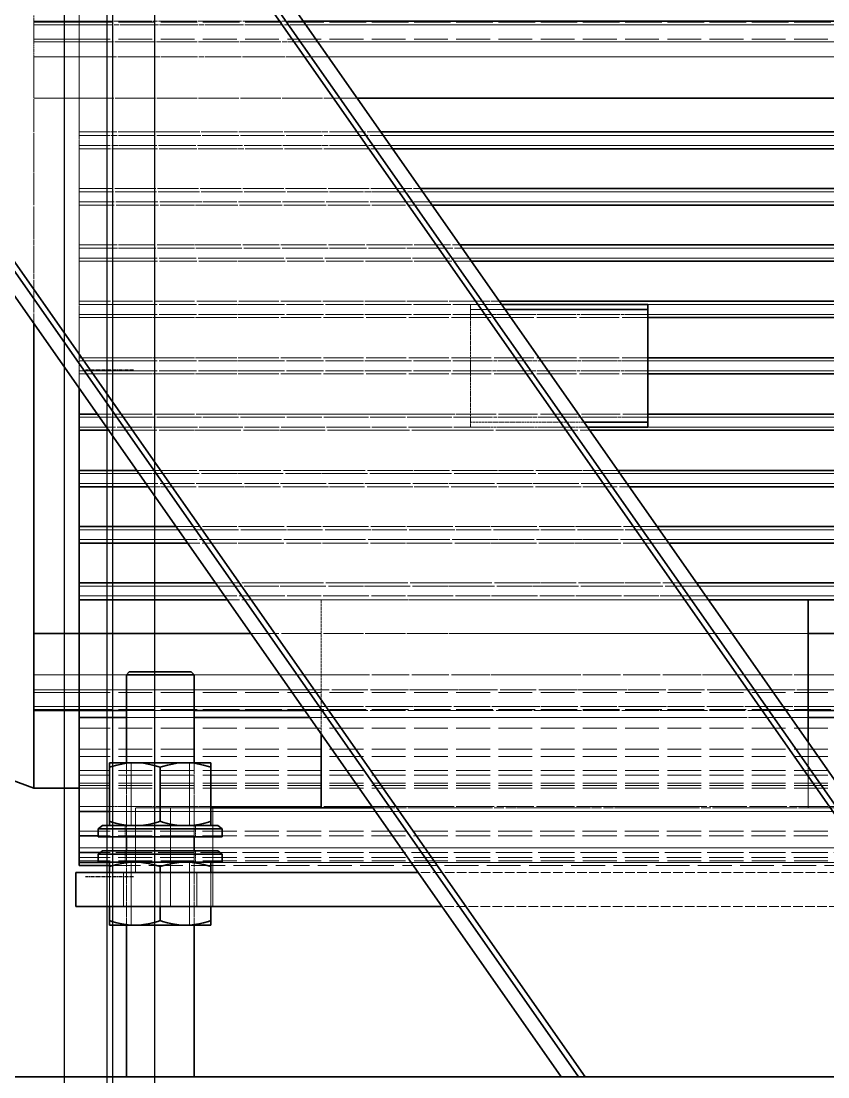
# Model space of a CAD drawing. Header units: millimetres. Extents: x 2913 to 35025, y 2470 to 25178.
# Drawn here: x 15472.2 to 15758.8, y 11045.9 to 11420.8 of the extents above; entities that cross this region are included whole.
import ezdxf

# ---------------------------------------------------------------- set-up
doc = ezdxf.new("R2010")
doc.units = ezdxf.units.MM
doc.linetypes.add('CENTER', pattern=[2, 1.25, -0.25, 0.25, -0.25])
doc.linetypes.add('DASHED', pattern=[15, 12, -3])
doc.layers.add('center', color=1, linetype='CENTER')

# ---------------------------------------------------------------- blocks, each defined once
blk = doc.blocks.new('A$C637D7238')
at = {"color": 7, "lineweight": 35}
for p, q in [((1435.36, 260), (985, 903.19)), ((1429.26, 260), (985, 894.47)), ((1426.91, 260), (985, 891.12)), ((1272.9, 260), (985, 671.17)), ((1270.56, 260), (985, 667.82)), ((1264.45, 260), (985, 659.1)), ((985, 260), (1565, 260))]:
    blk.add_line(p, q, dxfattribs=at)
at = {"color": 7, "linetype": 'DASHED', "lineweight": 13}
for p, q in [((1429.26, 260), (985, 894.47)), ((1426.91, 260), (985, 891.12)), ((1272.9, 260), (985, 671.17)), ((1270.56, 260), (985, 667.82)), ((1434.15, 634.96), (1093.15, 634.96)), ((1434.15, 634.58), (1093.15, 634.58)), ((1093.15, 634.58), (1434.15, 634.58)), ((1093.15, 633.59), (1434.15, 633.59)), ((1434.15, 628.54), (1093.15, 628.54)), ((1434.15, 628.54), (1093.15, 628.54)), ((1434.15, 627.6), (1093.15, 627.6)), ((1093.15, 622.24), (1434.15, 622.24)), ((1434.15, 607.65), (1093.15, 607.65)), ((1434.15, 595.68), (1093.15, 595.68)), ((1434.15, 594.29), (1093.15, 594.29)), ((1434.15, 590.8), (1093.15, 590.8)), ((1434.15, 589.58), (1093.15, 589.58)), ((1434.15, 575.56), (1093.15, 575.56)), ((1434.15, 574.29), (1093.15, 574.29)), ((1434.15, 570.8), (1093.15, 570.8)), ((1434.15, 569.64), (1093.15, 569.64)), ((1434.15, 555.49), (1093.15, 555.49)), ((1434.15, 554.29), (1093.15, 554.29)), ((1434.15, 550.8), (1093.15, 550.8)), ((1434.15, 549.67), (1093.15, 549.67)), ((1434.15, 535.45), (1093.15, 535.45)), ((1434.15, 534.29), (1093.15, 534.29)), ((1434.15, 530.8), (1093.15, 530.8)), ((1434.15, 529.67), (1093.15, 529.67)), ((1434.15, 515.42), (1093.15, 515.42)), ((1434.15, 514.29), (1093.15, 514.29)), ((1434.15, 510.8), (1093.15, 510.8)), ((1434.15, 509.67), (1093.15, 509.67)), ((1434.15, 495.41), (1093.15, 495.41)), ((1434.15, 494.29), (1093.15, 494.29)), ((1434.15, 490.8), (1093.15, 490.8)), ((1434.15, 489.64), (1093.15, 489.64)), ((1434.15, 475.42), (1093.15, 475.42)), ((1434.15, 474.29), (1093.15, 474.29)), ((1434.15, 470.8), (1093.15, 470.8)), ((1434.15, 469.59), (1093.15, 469.59)), ((1434.15, 455.45), (1093.15, 455.45)), ((1434.15, 454.29), (1093.15, 454.29)), ((1434.15, 450.8), (1093.15, 450.8)), ((1434.15, 449.52), (1093.15, 449.52)), ((1434.15, 435.51), (1093.15, 435.51)), ((1434.15, 434.29), (1093.15, 434.29)), ((1434.15, 430.8), (1093.15, 430.8)), ((1434.15, 429.41), (1093.15, 429.41)), ((1434.15, 417.44), (1093.15, 417.44)), ((1434.15, 402.85), (1093.15, 402.85)), ((1093.15, 397.49), (1434.15, 397.49)), ((1434.15, 396.55), (1093.15, 396.55)), ((1434.15, 396.55), (1093.15, 396.55)), ((1434.15, 391.5), (1093.15, 391.5)), ((1093.15, 390.5), (1434.15, 390.5)), ((1434.15, 390.5), (1093.15, 390.5)), ((1434.15, 390.12), (1093.15, 390.12)), ((1434.15, 387.69), (1093.15, 387.69)), ((1434.15, 383.84), (1093.15, 383.84)), ((1434.15, 383.84), (1093.15, 383.84)), ((1434.15, 376.42), (1093.15, 376.42)), ((1434.15, 376.42), (1093.15, 376.42)), ((1434.15, 373.83), (1093.15, 373.83)), ((1434.15, 373.83), (1093.15, 373.83)), ((1434.15, 368.82), (1093.15, 368.82)), ((1434.15, 368.82), (1093.15, 368.82)), ((1434.15, 367.21), (1093.15, 367.21)), ((1434.15, 367.21), (1093.15, 367.21)), ((1434.15, 364.3), (1093.15, 364.3)), ((1434.15, 364.3), (1093.15, 364.3)), ((1434.15, 363.53), (1093.15, 363.53)), ((1434.15, 363.53), (1093.15, 363.53)), ((1434.15, 362.57), (1093.15, 362.57)), ((1434.15, 362.57), (1093.15, 362.57)), ((1434.15, 355.98), (1093.15, 355.98)), ((1434.15, 355.98), (1093.15, 355.98)), ((1434.15, 355.98), (1093.15, 355.98)), ((1434.15, 354.31), (1093.15, 354.31)), ((1430, 354.31), (1104, 354.31)), ((1434.15, 347.28), (1093.15, 347.28)), ((1434.15, 347.28), (1093.15, 347.28)), ((1434.15, 347.28), (1093.15, 347.28)), ((1434.15, 345.6), (1093.15, 345.6)), ((1434, 347.28), (1100, 347.28)), ((1434, 345.6), (1100, 345.6)), ((1434.15, 341.33), (1093.15, 341.33)), ((1434.15, 341.33), (1093.15, 341.33)), ((1434.15, 341.33), (1093.15, 341.33)), ((1428.15, 341.33), (1110, 341.33)), ((1434.15, 339.66), (1093.15, 339.66)), ((1434.15, 337.86), (1093.15, 337.86)), ((1434.15, 337.86), (1093.15, 337.86)), ((1434.15, 337.86), (1093.15, 337.86)), ((1434, 337.86), (1100, 337.86)), ((1433.25, 339.66), (1100.75, 339.66)), ((1434.15, 336.72), (1093.15, 336.72)), ((1434.15, 336.72), (1093.15, 336.72)), ((1434.15, 336.19), (1093.15, 336.19)), ((1430, 336.19), (1104, 336.19)), ((1430, 335.04), (1104, 335.04))]:
    blk.add_line(p, q, dxfattribs=at)
at = {"color": 7, "linetype": 'DASHED', "lineweight": 13, "ltscale": 0.056672}
for p, q in [((1077.15, 628.54), (1077.15, 662.54)), ((1077.15, 362.54), (1077.15, 396.55))]:
    blk.add_line(p, q, dxfattribs=at)
at = {"color": 7, "linetype": 'DASHED', "lineweight": 13, "ltscale": 0.048257}
blk.add_line((1093.15, 633.59), (1093.15, 662.54), dxfattribs=at)
at = {"color": 7, "linetype": 'DASHED', "lineweight": 13, "ltscale": 0.002293}
for p, q in [((1077.15, 634.96), (1077.15, 633.59)), ((1093.15, 633.59), (1093.15, 634.96)), ((1093.15, 634.96), (1093.15, 633.59))]:
    blk.add_line(p, q, dxfattribs=at)
at = {"color": 7, "linetype": 'DASHED', "lineweight": 13, "ltscale": 0.026667}
for p, q in [((1077.15, 634.96), (1093.15, 634.96)), ((1077.15, 634.96), (1093.15, 634.96)), ((1093.15, 634.58), (1077.15, 634.58)), ((1077.15, 634.58), (1093.15, 634.58)), ((1077.15, 633.59), (1093.15, 633.59)), ((1093.15, 633.59), (1077.15, 633.59)), ((1077.15, 628.54), (1093.15, 628.54)), ((1077.15, 628.54), (1093.15, 628.54)), ((1093.15, 627.6), (1077.15, 627.6)), ((1077.15, 627.6), (1093.15, 627.6)), ((1077.15, 622.24), (1093.15, 622.24)), ((1093.15, 622.24), (1077.15, 622.24)), ((1077.15, 607.65), (1093.15, 607.65)), ((1077.15, 607.65), (1093.15, 607.65)), ((1077.15, 417.44), (1093.15, 417.44)), ((1093.15, 402.85), (1077.15, 402.85)), ((1077.15, 397.49), (1093.15, 397.49)), ((1077.15, 396.55), (1093.15, 396.55)), ((1077.15, 396.55), (1093.15, 396.55)), ((1093.15, 391.5), (1077.15, 391.5)), ((1093.15, 390.5), (1077.15, 390.5)), ((1077.15, 390.5), (1093.15, 390.5)), ((1077.15, 390.12), (1093.15, 390.12))]:
    blk.add_line(p, q, dxfattribs=at)
at = {"color": 7, "linetype": 'DASHED', "lineweight": 13, "ltscale": 0.132766}
blk.add_line((1172.81, 634.96), (1093.15, 634.96), dxfattribs=at)
at = {"color": 7, "lineweight": 35, "ltscale": 0.435567}
blk.add_line((1434.15, 634.96), (1172.81, 634.96), dxfattribs=at)
at = {"color": 7, "linetype": 'DASHED', "lineweight": 13, "ltscale": 0.009989}
for p, q in [((1077.15, 633.59), (1077.15, 627.6)), ((1093.15, 633.59), (1093.15, 627.6)), ((1093.15, 633.59), (1093.15, 627.6))]:
    blk.add_line(p, q, dxfattribs=at)
at = {"color": 7, "linetype": 'DASHED', "lineweight": 13, "ltscale": 0.134372}
blk.add_line((1173.77, 633.59), (1093.15, 633.59), dxfattribs=at)
at = {"color": 7, "lineweight": 13, "ltscale": 0.433961}
blk.add_line((1434.15, 633.59), (1173.77, 633.59), dxfattribs=at)
at = {"color": 7, "linetype": 'DASHED', "lineweight": 13, "ltscale": 0.005741}
for p, q in [((1077.15, 627.6), (1077.15, 624.15)), ((1093.15, 624.15), (1093.15, 627.6)), ((1093.15, 627.6), (1093.15, 624.15))]:
    blk.add_line(p, q, dxfattribs=at)
at = {"color": 7, "linetype": 'DASHED', "lineweight": 13, "ltscale": 0.141366}
blk.add_line((1093.15, 627.6), (1177.97, 627.6), dxfattribs=at)
at = {"color": 7, "lineweight": 13, "ltscale": 0.426967}
blk.add_line((1177.97, 627.6), (1434.15, 627.6), dxfattribs=at)
at = {"color": 7, "linetype": 'DASHED', "lineweight": 13, "ltscale": 0.003189}
for p, q in [((1077.15, 624.15), (1077.15, 622.24)), ((1093.15, 622.24), (1093.15, 624.15)), ((1093.15, 624.15), (1093.15, 622.24))]:
    blk.add_line(p, q, dxfattribs=at)
at = {"color": 7, "linetype": 'DASHED', "lineweight": 13, "ltscale": 0.024318}
for p, q in [((1077.15, 607.65), (1077.15, 622.24)), ((1093.15, 607.65), (1093.15, 622.24)), ((1093.15, 607.65), (1093.15, 622.24))]:
    blk.add_line(p, q, dxfattribs=at)
at = {"color": 7, "linetype": 'DASHED', "lineweight": 13, "ltscale": 0.147619}
blk.add_line((1181.72, 622.24), (1093.15, 622.24), dxfattribs=at)
at = {"color": 7, "lineweight": 13, "ltscale": 0.420714}
blk.add_line((1434.15, 622.24), (1181.72, 622.24), dxfattribs=at)
at = {"color": 7, "linetype": 'DASHED', "lineweight": 13, "ltscale": 0.158506}
for p, q in [((1077.15, 512.54), (1077.15, 607.65)), ((1093.15, 512.54), (1093.15, 607.65)), ((1077.15, 417.44), (1077.15, 512.54))]:
    blk.add_line(p, q, dxfattribs=at)
at = {"color": 7, "linetype": 'DASHED', "lineweight": 13, "ltscale": 0.133581}
blk.add_line((1077.15, 527.5), (1077.15, 607.65), dxfattribs=at)
at = {"color": 7, "linetype": 'DASHED', "lineweight": 13, "ltscale": 0.019951}
blk.add_line((1093.15, 607.65), (1093.15, 595.68), dxfattribs=at)
at = {"color": 7, "linetype": 'DASHED', "lineweight": 13, "ltscale": 0.164646}
blk.add_line((1191.94, 607.65), (1093.15, 607.65), dxfattribs=at)
at = {"color": 7, "lineweight": 35, "ltscale": 0.403687}
blk.add_line((1434.15, 607.65), (1191.94, 607.65), dxfattribs=at)
at = {"color": 7, "linetype": 'DASHED', "lineweight": 13, "ltscale": 0.002307}
blk.add_line((1093.15, 594.29), (1093.15, 595.68), dxfattribs=at)
at = {"color": 7, "linetype": 'DASHED', "lineweight": 13, "ltscale": 0.178617}
blk.add_line((1200.32, 595.68), (1093.15, 595.68), dxfattribs=at)
at = {"color": 7, "linetype": 'DASHED', "lineweight": 13, "ltscale": 0.002914}
for p, q in [((1093.15, 594.29), (1093.15, 592.54)), ((1093.15, 592.54), (1093.15, 590.8)), ((1093.15, 574.29), (1093.15, 572.54)), ((1093.15, 572.54), (1093.15, 570.8)), ((1093.15, 554.29), (1093.15, 552.54)), ((1093.15, 552.54), (1093.15, 550.8)), ((1093.15, 534.29), (1093.15, 532.54)), ((1093.15, 532.54), (1093.15, 530.8)), ((1232.15, 532.54), (1232.15, 534.29)), ((1232.15, 530.8), (1232.15, 532.54)), ((1093.15, 514.29), (1093.15, 512.54)), ((1232.15, 512.54), (1232.15, 514.29)), ((1093.15, 512.54), (1093.15, 510.8)), ((1232.15, 510.8), (1232.15, 512.54)), ((1232.15, 492.54), (1232.15, 494.29)), ((1232.15, 490.8), (1232.15, 492.54))]:
    blk.add_line(p, q, dxfattribs=at)
at = {"color": 7, "linetype": 'DASHED', "lineweight": 13, "ltscale": 0.180232}
blk.add_line((1201.29, 594.29), (1093.15, 594.29), dxfattribs=at)
at = {"color": 7, "lineweight": 35, "ltscale": 0.389717}
blk.add_line((1434.15, 595.68), (1200.32, 595.68), dxfattribs=at)
at = {"color": 7, "lineweight": 13, "ltscale": 0.388101}
blk.add_line((1434.15, 594.29), (1201.29, 594.29), dxfattribs=at)
at = {"color": 7, "linetype": 'DASHED', "lineweight": 13, "ltscale": 0.002027}
blk.add_line((1093.15, 589.58), (1093.15, 590.8), dxfattribs=at)
at = {"color": 7, "linetype": 'DASHED', "lineweight": 13, "ltscale": 0.184313}
blk.add_line((1203.74, 590.8), (1093.15, 590.8), dxfattribs=at)
at = {"color": 7, "linetype": 'DASHED', "lineweight": 13, "ltscale": 0.023358}
blk.add_line((1093.15, 589.58), (1093.15, 575.56), dxfattribs=at)
at = {"color": 7, "linetype": 'DASHED', "lineweight": 13, "ltscale": 0.185732}
blk.add_line((1204.59, 589.58), (1093.15, 589.58), dxfattribs=at)
at = {"color": 7, "lineweight": 13, "ltscale": 0.384021}
blk.add_line((1434.15, 590.8), (1203.74, 590.8), dxfattribs=at)
at = {"color": 7, "lineweight": 35, "ltscale": 0.382601}
blk.add_line((1434.15, 589.58), (1204.59, 589.58), dxfattribs=at)
at = {"color": 7, "linetype": 'DASHED', "lineweight": 13, "ltscale": 0.002121}
blk.add_line((1093.15, 574.29), (1093.15, 575.56), dxfattribs=at)
at = {"color": 7, "linetype": 'DASHED', "lineweight": 13, "ltscale": 0.202087}
blk.add_line((1214.4, 575.56), (1093.15, 575.56), dxfattribs=at)
at = {"color": 7, "linetype": 'DASHED', "lineweight": 13, "ltscale": 0.203572}
blk.add_line((1215.29, 574.29), (1093.15, 574.29), dxfattribs=at)
at = {"color": 7, "lineweight": 35, "ltscale": 0.366246}
blk.add_line((1434.15, 575.56), (1214.4, 575.56), dxfattribs=at)
at = {"color": 7, "lineweight": 13, "ltscale": 0.364761}
blk.add_line((1434.15, 574.29), (1215.29, 574.29), dxfattribs=at)
at = {"color": 7, "linetype": 'DASHED', "lineweight": 13, "ltscale": 0.001933}
blk.add_line((1093.15, 569.64), (1093.15, 570.8), dxfattribs=at)
at = {"color": 7, "linetype": 'DASHED', "lineweight": 13, "ltscale": 0.207653}
blk.add_line((1217.74, 570.8), (1093.15, 570.8), dxfattribs=at)
at = {"color": 7, "lineweight": 13, "ltscale": 0.36068}
blk.add_line((1434.15, 570.8), (1217.74, 570.8), dxfattribs=at)
at = {"color": 7, "linetype": 'DASHED', "lineweight": 13, "ltscale": 0.023573}
blk.add_line((1093.15, 569.64), (1093.15, 555.49), dxfattribs=at)
at = {"color": 7, "linetype": 'DASHED', "lineweight": 13, "ltscale": 0.209006}
blk.add_line((1218.55, 569.64), (1093.15, 569.64), dxfattribs=at)
at = {"color": 7, "lineweight": 35, "ltscale": 0.359327}
blk.add_line((1434.15, 569.64), (1218.55, 569.64), dxfattribs=at)
at = {"color": 7, "linetype": 'DASHED', "lineweight": 13, "ltscale": 0.002}
blk.add_line((1093.15, 554.29), (1093.15, 555.49), dxfattribs=at)
at = {"color": 7, "linetype": 'DASHED', "lineweight": 13, "ltscale": 0.225512}
blk.add_line((1228.46, 555.49), (1093.15, 555.49), dxfattribs=at)
at = {"color": 7, "lineweight": 35, "ltscale": 0.342822}
blk.add_line((1434.15, 555.49), (1228.46, 555.49), dxfattribs=at)
at = {"color": 7, "linetype": 'DASHED', "lineweight": 13, "ltscale": 0.226913}
blk.add_line((1229.3, 554.29), (1093.15, 554.29), dxfattribs=at)
at = {"color": 7, "lineweight": 13, "ltscale": 0.341421}
blk.add_line((1434.15, 554.29), (1229.3, 554.29), dxfattribs=at)
at = {"color": 7, "linetype": 'DASHED', "lineweight": 13, "ltscale": 0.001883}
blk.add_line((1093.15, 549.67), (1093.15, 550.8), dxfattribs=at)
at = {"color": 7, "linetype": 'DASHED', "lineweight": 13, "ltscale": 0.230993}
blk.add_line((1231.75, 550.8), (1093.15, 550.8), dxfattribs=at)
at = {"color": 7, "linetype": 'DASHED', "lineweight": 13, "ltscale": 0.023698}
blk.add_line((1093.15, 549.67), (1093.15, 535.45), dxfattribs=at)
at = {"color": 7, "linetype": 'DASHED', "lineweight": 13, "ltscale": 0.232312}
blk.add_line((1232.54, 549.67), (1093.15, 549.67), dxfattribs=at)
at = {"color": 7, "lineweight": 13, "ltscale": 0.33734}
blk.add_line((1434.15, 550.8), (1231.75, 550.8), dxfattribs=at)
at = {"color": 7, "lineweight": 35, "ltscale": 0.336022}
blk.add_line((1434.15, 549.67), (1232.54, 549.67), dxfattribs=at)
at = {"color": 7, "linetype": 'DASHED', "lineweight": 13, "ltscale": 0.248905}
blk.add_line((1242.49, 535.45), (1093.15, 535.45), dxfattribs=at)
at = {"color": 7, "linetype": 'DASHED', "lineweight": 13, "ltscale": 0.001924}
blk.add_line((1093.15, 534.29), (1093.15, 535.45), dxfattribs=at)
at = {"color": 7, "linetype": 'DASHED', "lineweight": 13, "ltscale": 0.231667}
for p, q in [((1232.15, 534.29), (1093.15, 534.29)), ((1232.15, 530.8), (1093.15, 530.8)), ((1232.15, 514.29), (1093.15, 514.29)), ((1232.15, 510.8), (1093.15, 510.8))]:
    blk.add_line(p, q, dxfattribs=at)
at = {"color": 7, "linetype": 'DASHED', "lineweight": 13, "ltscale": 1.35422e-05}
for p, q in [((1232.15, 534.3), (1232.15, 534.29)), ((1232.15, 494.3), (1232.15, 494.29)), ((1295.15, 494.29), (1295.15, 494.3))]:
    blk.add_line(p, q, dxfattribs=at)
at = {"color": 7, "linetype": 'DASHED', "lineweight": 13, "ltscale": 0.018577}
blk.add_line((1243.3, 534.3), (1232.15, 534.3), dxfattribs=at)
at = {"color": 7, "linetype": 'DASHED', "lineweight": 13, "ltscale": 0.066667}
blk.add_line((1232.15, 532.54), (1232.15, 492.54), dxfattribs=at)
at = {"color": 7, "linetype": 'DASHED', "lineweight": 13, "ltscale": 0.020626}
blk.add_line((1244.53, 532.54), (1232.15, 532.54), dxfattribs=at)
at = {"color": 7, "lineweight": 35, "ltscale": 0.319428}
blk.add_line((1434.15, 535.45), (1242.49, 535.45), dxfattribs=at)
at = {"color": 7, "lineweight": 35, "ltscale": 0.086423}
blk.add_line((1295.15, 534.3), (1243.3, 534.3), dxfattribs=at)
at = {"color": 7, "lineweight": 35, "ltscale": 0.084374}
blk.add_line((1295.15, 532.54), (1244.53, 532.54), dxfattribs=at)
at = {"color": 7, "lineweight": 35, "ltscale": 1.35422e-05}
blk.add_line((1295.15, 534.29), (1295.15, 534.3), dxfattribs=at)
at = {"color": 7, "lineweight": 35, "ltscale": 0.002914}
for p, q in [((1295.15, 534.29), (1295.15, 532.54)), ((1295.15, 532.54), (1295.15, 530.8)), ((1295.15, 514.29), (1295.15, 512.54)), ((1295.15, 512.54), (1295.15, 510.8)), ((1093.15, 494.29), (1093.15, 492.54)), ((1093.15, 492.54), (1093.15, 490.8)), ((1295.15, 494.29), (1295.15, 492.54)), ((1295.15, 492.54), (1295.15, 490.8)), ((1093.15, 474.29), (1093.15, 472.54)), ((1093.15, 472.54), (1093.15, 470.8)), ((1093.15, 454.29), (1093.15, 452.54)), ((1093.15, 452.54), (1093.15, 450.8)), ((1093.15, 434.29), (1093.15, 432.54)), ((1093.15, 432.54), (1093.15, 430.8))]:
    blk.add_line(p, q, dxfattribs=at)
at = {"color": 7, "lineweight": 13, "ltscale": 0.231667}
for p, q in [((1434.15, 534.29), (1295.15, 534.29)), ((1434.15, 530.8), (1295.15, 530.8)), ((1434.15, 514.29), (1295.15, 514.29)), ((1434.15, 510.8), (1295.15, 510.8)), ((1434.15, 494.29), (1295.15, 494.29)), ((1434.15, 490.8), (1295.15, 490.8))]:
    blk.add_line(p, q, dxfattribs=at)
at = {"color": 7, "lineweight": 35, "ltscale": 0.066667}
blk.add_line((1295.15, 492.54), (1295.15, 532.54), dxfattribs=at)
at = {"color": 7, "linetype": 'DASHED', "lineweight": 13, "ltscale": 0.001868}
blk.add_line((1093.15, 529.67), (1093.15, 530.8), dxfattribs=at)
at = {"color": 7, "linetype": 'DASHED', "lineweight": 13, "ltscale": 0.336667}
for p, q in [((1295.15, 529.67), (1093.15, 529.67)), ((1295.15, 515.42), (1093.15, 515.42)), ((1295.15, 509.67), (1093.15, 509.67))]:
    blk.add_line(p, q, dxfattribs=at)
at = {"color": 7, "linetype": 'DASHED', "lineweight": 13, "ltscale": 0.023756}
blk.add_line((1093.15, 529.67), (1093.15, 515.42), dxfattribs=at)
at = {"color": 7, "linetype": 'DASHED', "lineweight": 13, "ltscale": 1.33514e-05}
for p, q in [((1232.15, 530.8), (1232.15, 530.79)), ((1295.15, 530.79), (1295.15, 530.8)), ((1232.15, 490.8), (1232.15, 490.79))]:
    blk.add_line(p, q, dxfattribs=at)
at = {"color": 7, "linetype": 'DASHED', "lineweight": 13, "ltscale": 0.105}
for p, q in [((1232.15, 530.79), (1295.15, 530.79)), ((1295.15, 514.35), (1232.15, 514.35)), ((1232.15, 510.74), (1295.15, 510.74)), ((1295.15, 494.3), (1232.15, 494.3))]:
    blk.add_line(p, q, dxfattribs=at)
at = {"color": 7, "lineweight": 35, "ltscale": 0.231667}
for p, q in [((1434.15, 529.67), (1295.15, 529.67)), ((1434.15, 515.42), (1295.15, 515.42)), ((1434.15, 509.67), (1295.15, 509.67)), ((1434.15, 495.41), (1295.15, 495.41))]:
    blk.add_line(p, q, dxfattribs=at)
at = {"color": 7, "lineweight": 35, "ltscale": 0.024925}
blk.add_line((1077.15, 512.54), (1077.15, 527.5), dxfattribs=at)
at = {"color": 7, "linetype": 'DASHED', "lineweight": 13, "ltscale": 0.001881}
for p, q in [((1093.15, 514.29), (1093.15, 515.42)), ((1093.15, 509.67), (1093.15, 510.8))]:
    blk.add_line(p, q, dxfattribs=at)
at = {"color": 7, "linetype": 'DASHED', "lineweight": 13, "ltscale": 9.65118e-05}
blk.add_line((1232.15, 514.35), (1232.15, 514.29), dxfattribs=at)
at = {"color": 7, "linetype": 'DASHED', "lineweight": 13, "ltscale": 7.28607e-05}
for p, q in [((1295.15, 514.31), (1295.15, 514.35)), ((1295.15, 510.74), (1295.15, 510.78))]:
    blk.add_line(p, q, dxfattribs=at)
at = {"color": 7, "lineweight": 35, "ltscale": 2.36511e-05}
blk.add_line((1295.15, 514.29), (1295.15, 514.31), dxfattribs=at)
at = {"color": 7, "lineweight": 35, "ltscale": 0.158506}
blk.add_line((1077.15, 417.44), (1077.15, 512.54), dxfattribs=at)
at = {"color": 7, "linetype": 'DASHED', "lineweight": 13, "ltscale": 0.01316}
blk.add_line((1093.15, 504.65), (1093.15, 512.54), dxfattribs=at)
at = {"color": 7, "linetype": 'DASHED', "lineweight": 13, "ltscale": 9.67026e-05}
blk.add_line((1232.15, 510.8), (1232.15, 510.74), dxfattribs=at)
at = {"color": 7, "lineweight": 35, "ltscale": 2.38419e-05}
blk.add_line((1295.15, 510.78), (1295.15, 510.8), dxfattribs=at)
at = {"color": 7, "linetype": 'DASHED', "lineweight": 13, "ltscale": 0.008363}
blk.add_line((1093.15, 509.67), (1093.15, 504.65), dxfattribs=at)
at = {"color": 7, "lineweight": 35, "ltscale": 0.145346}
blk.add_line((1093.15, 417.44), (1093.15, 504.65), dxfattribs=at)
at = {"color": 7, "lineweight": 35, "ltscale": 0.015393}
blk.add_line((1093.15, 504.65), (1093.15, 495.41), dxfattribs=at)
at = {"color": 7, "lineweight": 35, "ltscale": 0.001868}
blk.add_line((1093.15, 494.29), (1093.15, 495.41), dxfattribs=at)
at = {"color": 7, "lineweight": 35, "ltscale": 0.010778}
blk.add_line((1099.62, 495.41), (1093.15, 495.41), dxfattribs=at)
at = {"color": 7, "linetype": 'DASHED', "lineweight": 13, "ltscale": 0.325888}
blk.add_line((1295.15, 495.41), (1099.62, 495.41), dxfattribs=at)
at = {"color": 7, "lineweight": 13, "ltscale": 0.012086}
blk.add_line((1100.4, 494.29), (1093.15, 494.29), dxfattribs=at)
at = {"color": 7, "linetype": 'DASHED', "lineweight": 13, "ltscale": 0.219581}
blk.add_line((1232.15, 494.29), (1100.4, 494.29), dxfattribs=at)
at = {"color": 7, "linetype": 'DASHED', "lineweight": 13, "ltscale": 0.067307}
blk.add_line((1232.15, 492.54), (1272.53, 492.54), dxfattribs=at)
at = {"color": 7, "lineweight": 35, "ltscale": 0.037693}
blk.add_line((1272.53, 492.54), (1295.15, 492.54), dxfattribs=at)
at = {"color": 7, "lineweight": 35, "ltscale": 0.001924}
blk.add_line((1093.15, 489.64), (1093.15, 490.8), dxfattribs=at)
at = {"color": 7, "lineweight": 13, "ltscale": 0.016166}
blk.add_line((1102.85, 490.8), (1093.15, 490.8), dxfattribs=at)
at = {"color": 7, "lineweight": 35, "ltscale": 0.023698}
blk.add_line((1093.15, 489.64), (1093.15, 475.42), dxfattribs=at)
at = {"color": 7, "lineweight": 35, "ltscale": 0.017514}
blk.add_line((1103.66, 489.64), (1093.15, 489.64), dxfattribs=at)
at = {"color": 7, "linetype": 'DASHED', "lineweight": 13, "ltscale": 0.2155}
blk.add_line((1232.15, 490.8), (1102.85, 490.8), dxfattribs=at)
at = {"color": 7, "linetype": 'DASHED', "lineweight": 13, "ltscale": 0.284847}
for p, q in [((1274.57, 489.64), (1103.66, 489.64)), ((1284.52, 475.42), (1113.61, 475.42)), ((1285.31, 474.29), (1114.41, 474.29)), ((1287.76, 470.8), (1116.85, 470.8)), ((1288.6, 469.59), (1117.69, 469.59)), ((1298.51, 455.45), (1127.6, 455.45)), ((1299.32, 454.29), (1128.41, 454.29)), ((1301.77, 450.8), (1130.86, 450.8)), ((1302.66, 449.52), (1131.75, 449.52)), ((1312.47, 435.51), (1141.56, 435.51)), ((1313.32, 434.29), (1142.41, 434.29)), ((1315.77, 430.8), (1144.86, 430.8)), ((1316.74, 429.41), (1145.83, 429.41)), ((1384.57, 332.54), (1213.66, 332.54)), ((1384.57, 332.54), (1213.66, 332.54)), ((1392.97, 320.54), (1222.06, 320.54))]:
    blk.add_line(p, q, dxfattribs=at)
at = {"color": 7, "linetype": 'DASHED', "lineweight": 13, "ltscale": 0.069357}
blk.add_line((1232.15, 490.79), (1273.76, 490.79), dxfattribs=at)
at = {"color": 7, "lineweight": 35, "ltscale": 0.035643}
blk.add_line((1273.76, 490.79), (1295.15, 490.79), dxfattribs=at)
at = {"color": 7, "lineweight": 35, "ltscale": 0.265972}
blk.add_line((1434.15, 489.64), (1274.57, 489.64), dxfattribs=at)
at = {"color": 7, "lineweight": 35, "ltscale": 1.33514e-05}
blk.add_line((1295.15, 490.79), (1295.15, 490.8), dxfattribs=at)
at = {"color": 7, "lineweight": 35, "ltscale": 0.001883}
blk.add_line((1093.15, 474.29), (1093.15, 475.42), dxfattribs=at)
at = {"color": 7, "lineweight": 35, "ltscale": 0.034108}
blk.add_line((1113.61, 475.42), (1093.15, 475.42), dxfattribs=at)
at = {"color": 7, "lineweight": 13, "ltscale": 0.035426}
blk.add_line((1114.41, 474.29), (1093.15, 474.29), dxfattribs=at)
at = {"color": 7, "lineweight": 35, "ltscale": 0.249378}
blk.add_line((1434.15, 475.42), (1284.52, 475.42), dxfattribs=at)
at = {"color": 7, "lineweight": 13, "ltscale": 0.24806}
blk.add_line((1434.15, 474.29), (1285.31, 474.29), dxfattribs=at)
at = {"color": 7, "lineweight": 35, "ltscale": 0.002001}
blk.add_line((1093.15, 469.59), (1093.15, 470.8), dxfattribs=at)
at = {"color": 7, "lineweight": 13, "ltscale": 0.039507}
blk.add_line((1116.85, 470.8), (1093.15, 470.8), dxfattribs=at)
at = {"color": 7, "lineweight": 35, "ltscale": 0.023572}
blk.add_line((1093.15, 469.59), (1093.15, 455.45), dxfattribs=at)
at = {"color": 7, "lineweight": 35, "ltscale": 0.040908}
blk.add_line((1117.69, 469.59), (1093.15, 469.59), dxfattribs=at)
at = {"color": 7, "lineweight": 13, "ltscale": 0.243979}
blk.add_line((1434.15, 470.8), (1287.76, 470.8), dxfattribs=at)
at = {"color": 7, "lineweight": 35, "ltscale": 0.242578}
blk.add_line((1434.15, 469.59), (1288.6, 469.59), dxfattribs=at)
at = {"color": 7, "lineweight": 35, "ltscale": 0.001933}
blk.add_line((1093.15, 454.29), (1093.15, 455.45), dxfattribs=at)
at = {"color": 7, "lineweight": 35, "ltscale": 0.057413}
blk.add_line((1127.6, 455.45), (1093.15, 455.45), dxfattribs=at)
at = {"color": 7, "lineweight": 13, "ltscale": 0.058766}
blk.add_line((1128.41, 454.29), (1093.15, 454.29), dxfattribs=at)
at = {"color": 7, "lineweight": 35, "ltscale": 0.226073}
blk.add_line((1434.15, 455.45), (1298.51, 455.45), dxfattribs=at)
at = {"color": 7, "lineweight": 13, "ltscale": 0.22472}
blk.add_line((1434.15, 454.29), (1299.32, 454.29), dxfattribs=at)
at = {"color": 7, "lineweight": 35, "ltscale": 0.002121}
blk.add_line((1093.15, 449.52), (1093.15, 450.8), dxfattribs=at)
at = {"color": 7, "lineweight": 13, "ltscale": 0.062847}
blk.add_line((1130.86, 450.8), (1093.15, 450.8), dxfattribs=at)
at = {"color": 7, "lineweight": 13, "ltscale": 0.220639}
blk.add_line((1434.15, 450.8), (1301.77, 450.8), dxfattribs=at)
at = {"color": 7, "lineweight": 35, "ltscale": 0.023357}
blk.add_line((1093.15, 449.52), (1093.15, 435.51), dxfattribs=at)
at = {"color": 7, "lineweight": 35, "ltscale": 0.064332}
blk.add_line((1131.75, 449.52), (1093.15, 449.52), dxfattribs=at)
at = {"color": 7, "lineweight": 35, "ltscale": 0.219154}
blk.add_line((1434.15, 449.52), (1302.66, 449.52), dxfattribs=at)
at = {"color": 7, "lineweight": 35, "ltscale": 0.002027}
blk.add_line((1093.15, 434.29), (1093.15, 435.51), dxfattribs=at)
at = {"color": 7, "lineweight": 35, "ltscale": 0.080687}
blk.add_line((1141.56, 435.51), (1093.15, 435.51), dxfattribs=at)
at = {"color": 7, "lineweight": 35, "ltscale": 0.202799}
blk.add_line((1434.15, 435.51), (1312.47, 435.51), dxfattribs=at)
at = {"color": 7, "lineweight": 13, "ltscale": 0.082107}
blk.add_line((1142.41, 434.29), (1093.15, 434.29), dxfattribs=at)
at = {"color": 7, "lineweight": 13, "ltscale": 0.201379}
blk.add_line((1434.15, 434.29), (1313.32, 434.29), dxfattribs=at)
at = {"color": 7, "lineweight": 35, "ltscale": 0.002307}
blk.add_line((1093.15, 429.41), (1093.15, 430.8), dxfattribs=at)
at = {"color": 7, "lineweight": 13, "ltscale": 0.086187}
blk.add_line((1144.86, 430.8), (1093.15, 430.8), dxfattribs=at)
at = {"color": 7, "lineweight": 35, "ltscale": 0.019951}
blk.add_line((1093.15, 429.41), (1093.15, 417.44), dxfattribs=at)
at = {"color": 7, "lineweight": 35, "ltscale": 0.087803}
blk.add_line((1145.83, 429.41), (1093.15, 429.41), dxfattribs=at)
at = {"color": 7, "linetype": 'DASHED', "lineweight": 13, "ltscale": 0.079306}
blk.add_line((1179.15, 381.83), (1179.15, 429.41), dxfattribs=at)
at = {"color": 7, "linetype": 'DASHED', "lineweight": 13, "ltscale": 0.229317}
blk.add_line((1316.74, 429.41), (1179.15, 429.41), dxfattribs=at)
at = {"color": 7, "linetype": 'DASHED', "lineweight": 13, "ltscale": 0.288333}
for p, q in [((1352.15, 429.41), (1179.15, 429.41)), ((1352.15, 387.69), (1179.15, 387.69)), ((1352.15, 387.69), (1179.15, 387.69)), ((1352.15, 355.54), (1179.15, 355.54)), ((1352.15, 355.54), (1179.15, 355.54)), ((1352.15, 355.54), (1179.15, 355.54))]:
    blk.add_line(p, q, dxfattribs=at)
at = {"color": 7, "lineweight": 13, "ltscale": 0.197299}
blk.add_line((1434.15, 430.8), (1315.77, 430.8), dxfattribs=at)
at = {"color": 7, "lineweight": 35, "ltscale": 0.195683}
blk.add_line((1434.15, 429.41), (1316.74, 429.41), dxfattribs=at)
at = {"color": 7, "lineweight": 35, "ltscale": 0.059016}
blk.add_line((1352.15, 429.41), (1316.74, 429.41), dxfattribs=at)
at = {"color": 7, "lineweight": 35, "ltscale": 0.084284}
blk.add_line((1352.15, 378.84), (1352.15, 429.41), dxfattribs=at)
at = {"color": 7, "lineweight": 35, "ltscale": 0.024318}
for p, q in [((1077.15, 402.85), (1077.15, 417.44)), ((1093.15, 402.85), (1093.15, 417.44)), ((1093.15, 402.85), (1093.15, 417.44))]:
    blk.add_line(p, q, dxfattribs=at)
at = {"color": 7, "lineweight": 35, "ltscale": 0.026667}
for p, q in [((1077.15, 417.44), (1093.15, 417.44)), ((1077.15, 390.12), (1093.15, 390.12)), ((1077.15, 362.54), (1093.15, 362.54))]:
    blk.add_line(p, q, dxfattribs=at)
at = {"color": 7, "lineweight": 35, "ltscale": 0.101773}
blk.add_line((1154.21, 417.44), (1093.15, 417.44), dxfattribs=at)
at = {"color": 7, "linetype": 'DASHED', "lineweight": 13, "ltscale": 0.329894}
blk.add_line((1352.15, 417.44), (1154.21, 417.44), dxfattribs=at)
at = {"color": 7, "lineweight": 35, "ltscale": 0.136667}
blk.add_line((1434.15, 417.44), (1352.15, 417.44), dxfattribs=at)
at = {"color": 7, "lineweight": 35, "ltscale": 0.003189}
for p, q in [((1077.15, 402.85), (1077.15, 400.94)), ((1093.15, 400.94), (1093.15, 402.85)), ((1093.15, 402.85), (1093.15, 400.94))]:
    blk.add_line(p, q, dxfattribs=at)
at = {"color": 7, "lineweight": 13, "ltscale": 0.026667}
for p, q in [((1077.15, 402.85), (1093.15, 402.85)), ((1093.15, 397.49), (1077.15, 397.49)), ((1077.15, 391.5), (1093.15, 391.5))]:
    blk.add_line(p, q, dxfattribs=at)
at = {"color": 7, "lineweight": 13, "ltscale": 0.028082}
for p, q in [((1093.15, 402.85), (1110, 402.85)), ((1110, 397.49), (1093.15, 397.49)), ((1093.15, 391.5), (1110, 391.5)), ((1110, 341.33), (1093.15, 341.33))]:
    blk.add_line(p, q, dxfattribs=at)
at = {"color": 7, "lineweight": 35, "ltscale": 0.002357}
for p, q in [((1111, 403.85), (1110, 402.85)), ((1133, 403.85), (1134, 402.85))]:
    blk.add_line(p, q, dxfattribs=at)
at = {"color": 7, "linetype": 'DASHED', "lineweight": 13, "ltscale": 0.037552}
blk.add_line((1132.53, 402.85), (1110, 402.85), dxfattribs=at)
at = {"color": 7, "lineweight": 35, "ltscale": 0.002448}
blk.add_line((1111.47, 402.85), (1110, 402.85), dxfattribs=at)
at = {"color": 7, "lineweight": 35, "ltscale": 0.052197}
for p, q in [((1110, 371.53), (1110, 402.85)), ((1134, 371.53), (1134, 402.85))]:
    blk.add_line(p, q, dxfattribs=at)
at = {"color": 7, "linetype": 'DASHED', "lineweight": 13, "ltscale": 0.04}
for p, q in [((1110, 402.85), (1134, 402.85)), ((1134, 397.49), (1110, 397.49)), ((1110, 391.5), (1134, 391.5)), ((1134, 390.12), (1110, 390.12)), ((1134, 387.69), (1110, 387.69))]:
    blk.add_line(p, q, dxfattribs=at)
at = {"color": 7, "lineweight": 35, "ltscale": 0.002244}
blk.add_line((1112.35, 403.85), (1111, 403.85), dxfattribs=at)
at = {"color": 7, "lineweight": 35, "ltscale": 0.037552}
blk.add_line((1134, 402.85), (1111.47, 402.85), dxfattribs=at)
at = {"color": 7, "lineweight": 35, "ltscale": 0.034422}
blk.add_line((1133, 403.85), (1112.35, 403.85), dxfattribs=at)
at = {"color": 7, "linetype": 'DASHED', "lineweight": 13, "ltscale": 0.002448}
blk.add_line((1134, 402.85), (1132.53, 402.85), dxfattribs=at)
at = {"color": 7, "lineweight": 13, "ltscale": 0.050718}
blk.add_line((1134, 402.85), (1164.43, 402.85), dxfattribs=at)
at = {"color": 7, "linetype": 'DASHED', "lineweight": 13, "ltscale": 0.312866}
blk.add_line((1164.43, 402.85), (1352.15, 402.85), dxfattribs=at)
at = {"color": 7, "lineweight": 13, "ltscale": 0.079749}
for p, q in [((1352.15, 402.85), (1400, 402.85)), ((1400, 397.49), (1352.15, 397.49)), ((1352.15, 391.5), (1400, 391.5))]:
    blk.add_line(p, q, dxfattribs=at)
at = {"color": 7, "lineweight": 35, "ltscale": 0.005741}
for p, q in [((1077.15, 400.94), (1077.15, 397.49)), ((1093.15, 397.49), (1093.15, 400.94)), ((1093.15, 400.94), (1093.15, 397.49))]:
    blk.add_line(p, q, dxfattribs=at)
at = {"color": 7, "lineweight": 35, "ltscale": 0.009988}
for p, q in [((1077.15, 397.49), (1077.15, 391.5)), ((1093.15, 397.49), (1093.15, 391.5)), ((1093.15, 397.49), (1093.15, 391.5))]:
    blk.add_line(p, q, dxfattribs=at)
at = {"color": 7, "lineweight": 13, "ltscale": 0.056971}
blk.add_line((1168.18, 397.49), (1134, 397.49), dxfattribs=at)
at = {"color": 7, "linetype": 'DASHED', "lineweight": 13, "ltscale": 0.306613}
blk.add_line((1352.15, 397.49), (1168.18, 397.49), dxfattribs=at)
at = {"color": 7, "lineweight": 35, "ltscale": 0.056672}
blk.add_line((1077.15, 362.54), (1077.15, 396.55), dxfattribs=at)
at = {"color": 7, "lineweight": 35, "ltscale": 0.002293}
for p, q in [((1077.15, 391.5), (1077.15, 390.12)), ((1093.15, 390.12), (1093.15, 391.5)), ((1093.15, 391.5), (1093.15, 390.12))]:
    blk.add_line(p, q, dxfattribs=at)
at = {"color": 7, "lineweight": 35, "ltscale": 0.045964}
blk.add_line((1093.15, 362.54), (1093.15, 390.12), dxfattribs=at)
at = {"color": 7, "lineweight": 35, "ltscale": 0.004057}
blk.add_line((1093.15, 390.12), (1093.15, 387.69), dxfattribs=at)
at = {"color": 7, "lineweight": 35, "ltscale": 0.028082}
for p, q in [((1110, 390.12), (1093.15, 390.12)), ((1110, 387.69), (1093.15, 387.69))]:
    blk.add_line(p, q, dxfattribs=at)
at = {"color": 7, "lineweight": 13, "ltscale": 0.063965}
blk.add_line((1134, 391.5), (1172.38, 391.5), dxfattribs=at)
at = {"color": 7, "lineweight": 35, "ltscale": 0.065571}
blk.add_line((1173.34, 390.12), (1134, 390.12), dxfattribs=at)
at = {"color": 7, "linetype": 'DASHED', "lineweight": 13, "ltscale": 0.299619}
blk.add_line((1172.38, 391.5), (1352.15, 391.5), dxfattribs=at)
at = {"color": 7, "linetype": 'DASHED', "lineweight": 13, "ltscale": 0.298014}
blk.add_line((1352.15, 390.12), (1173.34, 390.12), dxfattribs=at)
at = {"color": 7, "lineweight": 35, "ltscale": 0.079749}
for p, q in [((1400, 390.12), (1352.15, 390.12)), ((1400, 387.69), (1352.15, 387.69))]:
    blk.add_line(p, q, dxfattribs=at)
at = {"color": 7, "lineweight": 35, "ltscale": 0.052845}
blk.add_line((1093.15, 355.98), (1093.15, 387.69), dxfattribs=at)
at = {"color": 7, "lineweight": 35, "ltscale": 0.068412}
blk.add_line((1175.05, 387.69), (1134, 387.69), dxfattribs=at)
at = {"color": 7, "linetype": 'DASHED', "lineweight": 13, "ltscale": 0.295173}
blk.add_line((1352.15, 387.69), (1175.05, 387.69), dxfattribs=at)
at = {"color": 7, "lineweight": 35, "ltscale": 0.079883}
blk.add_line((1032.15, 379.04), (1077.15, 362.54), dxfattribs=at)
at = {"color": 7, "lineweight": 35, "ltscale": 0.043806}
blk.add_line((1179.15, 355.54), (1179.15, 381.83), dxfattribs=at)
at = {"color": 7, "linetype": 'DASHED', "lineweight": 13, "ltscale": 0.038828}
blk.add_line((1352.15, 355.54), (1352.15, 378.84), dxfattribs=at)
at = {"color": 7, "lineweight": 35, "ltscale": 0.012392}
for p, q in [((1111.43, 371.53), (1104, 371.53)), ((1140, 371.53), (1132.56, 371.53)), ((1111.43, 349.23), (1104, 349.23)), ((1140, 349.23), (1132.56, 349.23)), ((1111.43, 313.93), (1104, 313.93)), ((1140, 313.93), (1132.56, 313.93))]:
    blk.add_line(p, q, dxfattribs=at)
at = {"color": 7, "lineweight": 35, "ltscale": 0.002592}
for p, q in [((1104, 371.53), (1104, 369.98)), ((1140, 371.53), (1140, 369.98)), ((1104, 349.23), (1104, 350.79)), ((1140, 349.23), (1140, 350.79)), ((1104, 336.23), (1104, 334.68)), ((1140, 336.23), (1140, 334.68)), ((1104, 313.93), (1104, 315.49)), ((1140, 313.93), (1140, 315.49))]:
    blk.add_line(p, q, dxfattribs=at)
at = {"color": 7, "linetype": 'DASHED', "lineweight": 13, "ltscale": 0.043833}
for p, q in [((1110, 345.23), (1110, 371.53)), ((1134, 345.23), (1134, 371.53)), ((1110, 313.93), (1110, 340.23)), ((1134, 313.93), (1134, 340.23))]:
    blk.add_line(p, q, dxfattribs=at)
at = {"color": 7, "lineweight": 35, "ltscale": 0.005216}
for p, q in [((1111.43, 371.53), (1114.56, 371.53)), ((1129.43, 371.53), (1132.56, 371.53)), ((1111.43, 313.93), (1114.56, 313.93)), ((1129.43, 313.93), (1132.56, 313.93))]:
    blk.add_line(p, q, dxfattribs=at)
at = {"color": 7, "linetype": 'DASHED', "lineweight": 13, "ltscale": 0.037167}
for p, q in [((1111.62, 349.23), (1111.62, 371.53)), ((1132.38, 349.23), (1132.38, 371.53)), ((1111.62, 313.93), (1111.62, 336.23)), ((1132.38, 313.93), (1132.38, 336.23))]:
    blk.add_line(p, q, dxfattribs=at)
at = {"color": 7, "lineweight": 35, "ltscale": 0.024784}
for p, q in [((1129.43, 371.53), (1114.56, 371.53)), ((1129.43, 313.93), (1114.56, 313.93))]:
    blk.add_line(p, q, dxfattribs=at)
at = {"color": 7, "lineweight": 35, "ltscale": 0.031982}
for p, q in [((1104, 350.79), (1104, 369.98)), ((1122, 350.79), (1122, 369.98)), ((1140, 350.79), (1140, 369.98))]:
    blk.add_line(p, q, dxfattribs=at)
at = {"color": 7, "linetype": 'DASHED', "lineweight": 13, "ltscale": 0.031982}
for p, q in [((1122, 350.79), (1122, 369.98)), ((1122, 315.49), (1122, 334.68))]:
    blk.add_line(p, q, dxfattribs=at)
at = {"color": 7, "lineweight": 35, "ltscale": 0.002789}
for p, q in [((1093.15, 355.98), (1093.15, 354.31)), ((1093.15, 347.28), (1093.15, 345.6)), ((1093.15, 341.33), (1093.15, 339.66)), ((1093.15, 337.86), (1093.15, 336.19))]:
    blk.add_line(p, q, dxfattribs=at)
at = {"color": 7, "lineweight": 13, "ltscale": 0.018082}
blk.add_line((1104, 355.98), (1093.15, 355.98), dxfattribs=at)
at = {"color": 7, "lineweight": 35, "ltscale": 0.011718}
blk.add_line((1093.15, 347.28), (1093.15, 354.31), dxfattribs=at)
at = {"color": 7, "lineweight": 35, "ltscale": 0.018082}
for p, q in [((1104, 354.31), (1093.15, 354.31)), ((1104, 336.19), (1093.15, 336.19)), ((1104, 335.04), (1093.15, 335.04))]:
    blk.add_line(p, q, dxfattribs=at)
at = {"color": 7, "linetype": 'DASHED', "lineweight": 13, "ltscale": 0.06}
blk.add_line((1140, 355.98), (1104, 355.98), dxfattribs=at)
at = {"color": 7, "linetype": 'DASHED', "lineweight": 13, "ltscale": 0.044749}
for p, q in [((1140, 355.54), (1113.15, 355.54)), ((1140, 332.54), (1113.15, 332.54))]:
    blk.add_line(p, q, dxfattribs=at)
at = {"color": 7, "linetype": 'DASHED', "lineweight": 13, "ltscale": 0.038334}
for p, q in [((1113.15, 332.54), (1113.15, 355.54)), ((1125.65, 332.54), (1125.65, 355.54)), ((1125.65, 332.54), (1125.65, 355.54)), ((1140.65, 332.54), (1140.65, 355.54)), ((1140.65, 332.54), (1140.65, 355.54))]:
    blk.add_line(p, q, dxfattribs=at)
at = {"color": 7, "lineweight": 13, "ltscale": 0.065251}
blk.add_line((1179.15, 355.98), (1140, 355.98), dxfattribs=at)
at = {"color": 7, "lineweight": 35, "ltscale": 0.065251}
blk.add_line((1179.15, 355.54), (1140, 355.54), dxfattribs=at)
at = {"color": 7, "linetype": 'DASHED', "lineweight": 13, "ltscale": 0.315011}
blk.add_line((1368.16, 355.98), (1179.15, 355.98), dxfattribs=at)
at = {"color": 7, "lineweight": 35, "ltscale": 0.030674}
blk.add_line((1197.55, 355.54), (1179.15, 355.54), dxfattribs=at)
at = {"color": 7, "linetype": 'DASHED', "lineweight": 13, "ltscale": 0.25766}
blk.add_line((1352.15, 355.54), (1197.55, 355.54), dxfattribs=at)
at = {"color": 7, "linetype": 'DASHED', "lineweight": 13, "ltscale": 0.027188}
blk.add_line((1368.46, 355.54), (1352.15, 355.54), dxfattribs=at)
at = {"color": 7, "lineweight": 35, "ltscale": 0.003151}
for p, q in [((1101.5, 349.23), (1100, 348.08)), ((1142.5, 349.23), (1144, 348.08)), ((1101.5, 340.23), (1100, 339.08)), ((1142.5, 340.23), (1144, 339.08))]:
    blk.add_line(p, q, dxfattribs=at)
at = {"color": 7, "lineweight": 35, "ltscale": 0.034167}
for p, q in [((1122, 349.23), (1101.5, 349.23)), ((1142.5, 349.23), (1122, 349.23)), ((1122, 340.23), (1101.5, 340.23)), ((1142.5, 340.23), (1122, 340.23))]:
    blk.add_line(p, q, dxfattribs=at)
at = {"color": 7, "linetype": 'DASHED', "lineweight": 13, "ltscale": 0.006667}
for p, q in [((1109.5, 345.23), (1109.5, 349.23)), ((1134.5, 345.23), (1134.5, 349.23)), ((1109.5, 336.23), (1109.5, 340.23)), ((1134.5, 336.23), (1134.5, 340.23))]:
    blk.add_line(p, q, dxfattribs=at)
at = {"color": 7, "linetype": 'DASHED', "lineweight": 13, "ltscale": 0.005216}
for p, q in [((1111.43, 349.23), (1114.56, 349.23)), ((1129.43, 349.23), (1132.56, 349.23)), ((1111.43, 336.23), (1114.56, 336.23)), ((1129.43, 336.23), (1132.56, 336.23))]:
    blk.add_line(p, q, dxfattribs=at)
at = {"color": 7, "linetype": 'DASHED', "lineweight": 13, "ltscale": 0.024784}
for p, q in [((1129.43, 349.23), (1114.56, 349.23)), ((1129.43, 336.23), (1114.56, 336.23))]:
    blk.add_line(p, q, dxfattribs=at)
at = {"color": 7, "lineweight": 13, "ltscale": 0.011416}
for p, q in [((1100, 347.28), (1093.15, 347.28)), ((1100, 337.86), (1093.15, 337.86))]:
    blk.add_line(p, q, dxfattribs=at)
at = {"color": 7, "lineweight": 35, "ltscale": 0.007122}
blk.add_line((1093.15, 341.33), (1093.15, 345.6), dxfattribs=at)
at = {"color": 7, "lineweight": 35, "ltscale": 0.011416}
blk.add_line((1100, 345.6), (1093.15, 345.6), dxfattribs=at)
at = {"color": 7, "linetype": 'DASHED', "lineweight": 13, "ltscale": 0.036667}
for p, q in [((1122, 348.08), (1100, 348.08)), ((1144, 348.08), (1122, 348.08)), ((1122, 339.08), (1100, 339.08)), ((1144, 339.08), (1122, 339.08))]:
    blk.add_line(p, q, dxfattribs=at)
at = {"color": 7, "lineweight": 35, "ltscale": 0.036667}
for p, q in [((1122, 348.08), (1100, 348.08)), ((1122, 345.23), (1100, 345.23)), ((1144, 348.08), (1122, 348.08)), ((1144, 345.23), (1122, 345.23)), ((1122, 339.08), (1100, 339.08)), ((1144, 339.08), (1122, 339.08)), ((1122, 336.23), (1100, 336.23)), ((1144, 336.23), (1122, 336.23))]:
    blk.add_line(p, q, dxfattribs=at)
at = {"color": 7, "lineweight": 35, "ltscale": 0.004748}
for p, q in [((1100, 345.23), (1100, 348.08)), ((1144, 345.23), (1144, 348.08)), ((1100, 336.23), (1100, 339.08)), ((1144, 336.23), (1144, 339.08))]:
    blk.add_line(p, q, dxfattribs=at)
at = {"color": 7, "lineweight": 35, "ltscale": 0.008333}
for p, q in [((1110, 340.23), (1110, 345.23)), ((1134, 340.23), (1134, 345.23))]:
    blk.add_line(p, q, dxfattribs=at)
at = {"color": 7, "lineweight": 35, "ltscale": 0.002995}
blk.add_line((1093.15, 337.86), (1093.15, 339.66), dxfattribs=at)
at = {"color": 7, "lineweight": 35, "ltscale": 0.012663}
blk.add_line((1100.75, 339.66), (1093.15, 339.66), dxfattribs=at)
at = {"color": 7, "lineweight": 35, "ltscale": 0.002239}
blk.add_line((1093.15, 336.39), (1093.15, 335.04), dxfattribs=at)
at = {"color": 7, "linetype": 'DASHED', "lineweight": 13, "ltscale": 0.012392}
for p, q in [((1111.43, 336.23), (1104, 336.23)), ((1140, 336.23), (1132.56, 336.23))]:
    blk.add_line(p, q, dxfattribs=at)
at = {"color": 7, "lineweight": 35, "ltscale": 0.003557}
for p, q in [((1104, 332.54), (1104, 334.68)), ((1122, 332.54), (1122, 334.68)), ((1140, 332.54), (1140, 334.68))]:
    blk.add_line(p, q, dxfattribs=at)
at = {"color": 7, "lineweight": 35, "ltscale": 0.202766}
blk.add_line((1213.66, 332.54), (1092, 332.54), dxfattribs=at)
at = {"color": 7, "lineweight": 35, "ltscale": 0.02}
blk.add_line((1092, 320.54), (1092, 332.54), dxfattribs=at)
at = {"color": 7, "linetype": 'DASHED', "lineweight": 13, "ltscale": 0.02}
for p, q in [((1104, 320.54), (1104, 332.54)), ((1109, 320.54), (1109, 332.54)), ((1109, 320.54), (1109, 332.54)), ((1122, 320.54), (1122, 332.54)), ((1125.65, 332.54), (1125.65, 320.54)), ((1125.65, 332.54), (1125.65, 320.54)), ((1135, 320.54), (1135, 332.54)), ((1135, 320.54), (1135, 332.54)), ((1140, 320.54), (1140, 332.54)), ((1140.65, 332.54), (1140.65, 320.54)), ((1140.65, 332.54), (1140.65, 320.54))]:
    blk.add_line(p, q, dxfattribs=at)
at = {"color": 7, "lineweight": 35, "ltscale": 0.122766}
blk.add_line((1213.66, 332.54), (1140, 332.54), dxfattribs=at)
at = {"color": 7, "lineweight": 35, "ltscale": 0.21677}
blk.add_line((1222.06, 320.54), (1092, 320.54), dxfattribs=at)
at = {"color": 7, "lineweight": 35, "ltscale": 0.008425}
for p, q in [((1104, 315.49), (1104, 320.54)), ((1122, 315.49), (1122, 320.54)), ((1140, 315.49), (1140, 320.54))]:
    blk.add_line(p, q, dxfattribs=at)
at = {"color": 7, "lineweight": 35, "ltscale": 0.089889}
for p, q in [((1110, 260), (1110, 313.93)), ((1134, 260), (1134, 313.93))]:
    blk.add_line(p, q, dxfattribs=at)
at = {"color": 7, "lineweight": 35, "ltscale": 0.010173}
blk.add_line((1264.45, 260), (1270.56, 260), dxfattribs=at)
at = {"color": 7, "lineweight": 35, "ltscale": 0.003908}
blk.add_line((1272.9, 260), (1270.56, 260), dxfattribs=at)
at = {"color": 7, "lineweight": 35, "ltscale": 0.256686}
blk.add_line((1272.9, 260), (1426.91, 260), dxfattribs=at)
at = {"color": 7, "lineweight": 35}
for points in [[(1111.43, 371.53), (1109.9, 371.38), (1108.31, 371.12), (1106.63, 370.75), (1104.82, 370.24), (1104, 369.98)], [(1114.56, 371.53), (1116.1, 371.38), (1117.69, 371.12), (1119.37, 370.75), (1121.18, 370.24), (1122, 369.98)], [(1129.43, 371.53), (1127.9, 371.38), (1126.31, 371.12), (1124.63, 370.75), (1122.82, 370.24), (1122, 369.98)], [(1132.56, 371.53), (1134.1, 371.38), (1135.69, 371.12), (1137.37, 370.75), (1139.18, 370.24), (1140, 369.98)], [(1111.43, 349.23), (1109.9, 349.38), (1108.31, 349.64), (1106.63, 350.02), (1104.82, 350.52), (1104, 350.79)], [(1114.56, 349.23), (1116.1, 349.38), (1117.69, 349.64), (1119.37, 350.02), (1121.18, 350.52), (1122, 350.79)], [(1129.43, 349.23), (1127.9, 349.38), (1126.31, 349.64), (1124.63, 350.02), (1122.82, 350.52), (1122, 350.79)], [(1132.56, 349.23), (1134.1, 349.38), (1135.69, 349.64), (1137.37, 350.02), (1139.18, 350.52), (1140, 350.79)], [(1111.43, 336.23), (1109.9, 336.08), (1108.31, 335.82), (1106.63, 335.45), (1104.82, 334.94), (1104, 334.68)], [(1114.56, 336.23), (1116.1, 336.08), (1117.69, 335.82), (1119.37, 335.45), (1121.18, 334.94), (1122, 334.68)], [(1129.43, 336.23), (1127.9, 336.08), (1126.31, 335.82), (1124.63, 335.45), (1122.82, 334.94), (1122, 334.68)], [(1132.56, 336.23), (1134.1, 336.08), (1135.69, 335.82), (1137.37, 335.45), (1139.18, 334.94), (1140, 334.68)], [(1111.43, 313.93), (1109.9, 314.08), (1108.31, 314.34), (1106.63, 314.72), (1104.82, 315.22), (1104, 315.49)], [(1114.56, 313.93), (1116.1, 314.08), (1117.69, 314.34), (1119.37, 314.72), (1121.18, 315.22), (1122, 315.49)], [(1129.43, 313.93), (1127.9, 314.08), (1126.31, 314.34), (1124.63, 314.72), (1122.82, 315.22), (1122, 315.49)], [(1132.56, 313.93), (1134.1, 314.08), (1135.69, 314.34), (1137.37, 314.72), (1139.18, 315.22), (1140, 315.49)]]:
    blk.add_lwpolyline(points, dxfattribs=at)
at = {"color": 7, "linetype": 'DASHED', "lineweight": 13}
for points in [[(1111.43, 371.53), (1109.9, 371.38), (1108.31, 371.12), (1106.63, 370.75), (1104.82, 370.24), (1104, 369.98)], [(1114.56, 371.53), (1116.1, 371.38), (1117.69, 371.12), (1119.37, 370.75), (1121.18, 370.24), (1122, 369.98)], [(1129.43, 371.53), (1127.9, 371.38), (1126.31, 371.12), (1124.63, 370.75), (1122.82, 370.24), (1122, 369.98)], [(1132.56, 371.53), (1134.1, 371.38), (1135.69, 371.12), (1137.37, 370.75), (1139.18, 370.24), (1140, 369.98)], [(1111.43, 349.23), (1109.9, 349.38), (1108.31, 349.64), (1106.63, 350.02), (1104.82, 350.52), (1104, 350.79)], [(1114.56, 349.23), (1116.1, 349.38), (1117.69, 349.64), (1119.37, 350.02), (1121.18, 350.52), (1122, 350.79)], [(1129.43, 349.23), (1127.9, 349.38), (1126.31, 349.64), (1124.63, 350.02), (1122.82, 350.52), (1122, 350.79)], [(1132.56, 349.23), (1134.1, 349.38), (1135.69, 349.64), (1137.37, 350.02), (1139.18, 350.52), (1140, 350.79)], [(1111.43, 336.23), (1109.9, 336.08), (1108.31, 335.82), (1106.63, 335.45), (1104.82, 334.94), (1104, 334.68)], [(1114.56, 336.23), (1116.1, 336.08), (1117.69, 335.82), (1119.37, 335.45), (1121.18, 334.94), (1122, 334.68)], [(1129.43, 336.23), (1127.9, 336.08), (1126.31, 335.82), (1124.63, 335.45), (1122.82, 334.94), (1122, 334.68)], [(1132.56, 336.23), (1134.1, 336.08), (1135.69, 335.82), (1137.37, 335.45), (1139.18, 334.94), (1140, 334.68)], [(1111.43, 313.93), (1109.9, 314.08), (1108.31, 314.34), (1106.63, 314.72), (1104.82, 315.22), (1104, 315.49)], [(1114.56, 313.93), (1116.1, 314.08), (1117.69, 314.34), (1119.37, 314.72), (1121.18, 315.22), (1122, 315.49)], [(1129.43, 313.93), (1127.9, 314.08), (1126.31, 314.34), (1124.63, 314.72), (1122.82, 315.22), (1122, 315.49)], [(1132.56, 313.93), (1134.1, 314.08), (1135.69, 314.34), (1137.37, 314.72), (1139.18, 315.22), (1140, 315.49)]]:
    blk.add_lwpolyline(points, dxfattribs=at)
blk = doc.blocks.new('A$C1AFF22E1')
for p, q in [((9.5, 2966), (9.5, 0)), ((24.5, 2966), (24.5, 0))]:
    blk.add_line(p, q)
blk = doc.blocks.new('A$C7FE17281')
for p, q in [((1100, 2966), (1100, 0)), ((1085, 0), (1085, 2935.83))]:
    blk.add_line(p, q)
at = {"layer": 'center'}
for p, q in [((1109.5, 753), (1092.5, 753)), ((1109.5, 573), (1092.5, 573))]:
    blk.add_line(p, q, dxfattribs=at)
blk = doc.blocks.new('CT1')
at = {"color": 2}
for name, p in [('A$C7FE17281', (873185.61, 212526.35)), ('A$C1AFF22E1', (874278.11, 212526.35))]:
    blk.add_blockref(name, p, dxfattribs=at)
at = {"color": 7}
blk.add_blockref('A$C637D7238', (873182.61, 212768.35), dxfattribs=at)
blk = doc.blocks.new('1')
at = {"lineweight": 5}
blk.add_blockref('CT1', (-858782.95, -201982.47), dxfattribs=at)

msp = doc.modelspace()

# ---------------------------------------------------------------- block references
msp.add_blockref('1', (0, 0))

doc.saveas('drawing.dxf')
